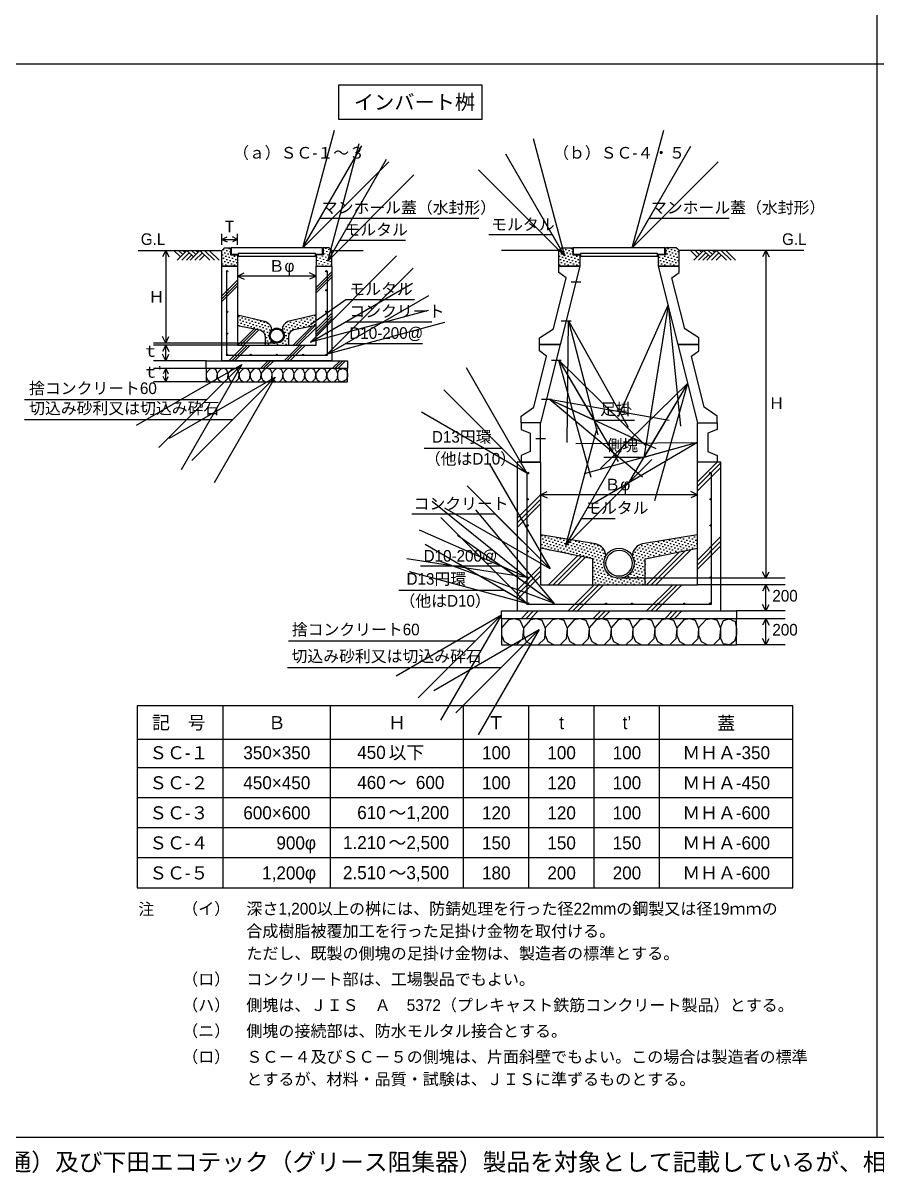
# Model space of a CAD drawing. Extents: x 443 to 1217, y -1921 to -677.
# Drawn here: x 630.7 to 826.8, y -1888.3 to -1624.2 of the extents above; entities that cross this region are included whole.
import ezdxf
from ezdxf.enums import TextEntityAlignment as Align

# ---------------------------------------------------------------- set-up
doc = ezdxf.new("R2010")
doc.units = 0
doc.header["$MEASUREMENT"] = 0
doc.layers.get('0').update_dxf_attribs({"linetype": 'CONTINUOUS'})
for name, color, linetype in [('1', 7, 'CONTINUOUS'), ('10機器、器具', 2, 'CONTINUOUS'), ('25', 7, 'CONTINUOUS'), ('91引出線・表', 7, 'CONTINUOUS'), ('92設備記述', 3, 'CONTINUOUS')]:
    doc.layers.add(name, color=color, linetype=linetype)
doc.styles.add('MSG', font='MS PGothic.ttf')
doc.styles.add('simplex_dim', font='simplex.shx', dxfattribs={"width": 0.8, "bigfont": 'extfont2.shx'})
doc.styles.add('ｽﾀｲﾙ2', font='MS PGothic.ttf')
doc.dimstyles.new('_1：_15_standard', dxfattribs={"dimscale": 15, "dimtxt": 2.8, "dimasz": 1.8, "dimexe": 0.1, "dimexo": 1, "dimgap": 0.7, "dimtad": 3, "dimdec": 0, "dimzin": 9, "dimdsep": 46, "dimtxsty": 'simplex_dim', "dimblk": 'DOTSMALL', "dimcen": 0, "dimadec": 0, "dimazin": 2, "dimtfac": 0.8, "dimtdec": 0, "dimtofl": 0, "dimtmove": 2, "dimatfit": 3, "dimldrblk": 'OPEN30', "dimfxl": 1, "dimtolj": 1, "dimtzin": 1, "dimarcsym": 0})
pattern_1 = [(45, (616.69595, -1846.1439), (-0.2525697, 0.7577091), [0, -0.714375])]

# ---------------------------------------------------------------- blocks, each defined once
blk = doc.blocks.new('_DOTSMALL')
at = {"color": 0, "linetype": 'ByBlock', "const_width": 0.5}
blk.add_lwpolyline([(-0.0625, 0, 1), (0.0625, 0, 1)], format="xyb", close=True, dxfattribs=at)
blk = doc.blocks.new('_Open30')
at = {"color": 0, "linetype": 'ByBlock', "lineweight": -2}
for p, q in [((-1, 0.2679), (0, 0)), ((0, 0), (-1, -0.2679)), ((0, 0), (-1, 0))]:
    blk.add_line(p, q, dxfattribs=at)

msp = doc.modelspace()

# ---------------------------------------------------------------- hatches: boundary and pattern name
h = msp.add_hatch()
h.set_pattern_fill('DOTS', scale=0.45, angle=45, style=0)
h.set_pattern_definition([(45, (637.1005, -1846.1439), (-0.2525697, 0.757709), [0, -0.714375])])
h.paths.add_polyline_path([(679.96, -1677.43), (679.96, -1679.98), (676.36, -1679.98), (676.36, -1676.38), (676.96, -1675.78), (678.31, -1675.78), (678.31, -1677.43)])
at = {"lineweight": 5}
h = msp.add_hatch(dxfattribs=at)
h.set_pattern_fill('DOTS', scale=0.45, angle=45, style=0)
h.set_pattern_definition([(45, (643.1005, -1846.1439), (-0.2525697, 0.757709), [0, -0.714375])])
h.paths.add_polyline_path([(697.96, -1677.43), (697.96, -1679.98), (701.56, -1679.98), (701.56, -1676.38), (700.96, -1675.78), (699.61, -1675.78), (699.61, -1677.43)])
h = msp.add_hatch()
h.set_pattern_fill('DOTS', scale=0.45, angle=45, style=0)
h.set_pattern_definition(pattern_1)
h.paths.add_polyline_path([(758.55, -1677.43), (758.55, -1679.98), (753.75, -1679.98), (753.75, -1676.38), (754.35, -1675.78), (756.9, -1675.78), (756.9, -1677.43)])
h = msp.add_hatch()
h.set_pattern_fill('DOTS', scale=0.45, angle=45, style=0)
h.set_pattern_definition(pattern_1)
h.paths.add_polyline_path([(776.55, -1677.43), (776.55, -1679.98), (781.35, -1679.98), (781.35, -1676.38), (780.75, -1675.78), (778.2, -1675.78), (778.2, -1677.43)])
h = msp.add_hatch()
h.set_pattern_fill('DOTS', scale=0.45, angle=45, style=0)
h.set_pattern_definition([(45, (640.1005, -1845.9189), (-0.2525697, 0.757709), [0, -0.714375])])
h.paths.add_polyline_path([(691.48, -1692.74, 0.301878), (690.16, -1694.71), (690.16, -1694.71, -0.203092), (690.68, -1695.95, -0.414214), (688.96, -1697.68), (688.96, -1698.13), (691.66, -1698.13), (691.66, -1696.13, -0.356702), (692.86, -1694.66), (697.96, -1693.63), (697.96, -1691.15)])
h.paths.add_polyline_path([(686.26, -1696.13), (686.26, -1698.13), (688.96, -1698.13), (688.96, -1697.68, -0.414214), (687.23, -1695.95, -0.203092), (687.76, -1694.71), (687.76, -1694.71, 0.301878), (686.44, -1692.74), (679.96, -1691.15), (679.96, -1693.63), (685.06, -1694.66, -0.356702)])
h = msp.add_hatch()
h.set_pattern_fill('DOTS', scale=0.45, angle=45, style=0)
h.set_pattern_definition([(45, (616.69595, -1845.6939), (-0.2525697, 0.757709), [0, -0.714375])])
h.paths.add_polyline_path([(772.97, -1743.78, 0.339488), (770.56, -1746.53, -0.128914), (771, -1748.23, -0.414214), (767.55, -1751.68), (767.55, -1753.18), (773.55, -1753.18), (773.55, -1747.18), (785.55, -1744.78), (785.55, -1741.72)])
h.paths.add_polyline_path([(767.55, -1753.18), (767.55, -1751.68, -0.414214), (764.1, -1748.23, -0.128914), (764.55, -1746.53, 0.339488), (762.14, -1743.78), (749.55, -1741.72), (749.55, -1744.78), (761.55, -1747.18), (761.55, -1753.18)])

# ---------------------------------------------------------------- linework, layer by layer
at = {"color": 8}
for p, q in [((657.09, -1676.38), (676.36, -1676.38)), ((665.32, -1676.38), (666.82, -1677.88)), ((668.32, -1676.38), (666.07, -1678.63)), ((666.39, -1676.38), (667.36, -1677.35)), ((668.86, -1676.91), (667.14, -1678.63)), ((667.45, -1676.38), (667.89, -1676.82)), ((668.32, -1676.38), (669.82, -1677.88)), ((671.32, -1676.38), (669.07, -1678.63)), ((669.39, -1676.38), (670.36, -1677.35)), ((671.86, -1676.91), (670.14, -1678.63)), ((670.45, -1676.38), (670.89, -1676.82)), ((671.32, -1676.38), (673.57, -1678.63)), ((672.39, -1676.38), (674.64, -1678.63)), ((673.45, -1676.38), (675.7, -1678.63)), ((701.56, -1676.38), (708.76, -1676.38)), ((753.75, -1676.38), (740.55, -1676.38)), ((810.01, -1676.38), (781.35, -1676.38)), ((783.95, -1676.38), (785.45, -1677.88)), ((786.95, -1676.38), (784.7, -1678.63)), ((785.01, -1676.38), (785.98, -1677.35)), ((787.48, -1676.91), (785.76, -1678.63)), ((786.07, -1676.38), (786.51, -1676.82)), ((786.95, -1676.38), (788.45, -1677.88)), ((789.95, -1676.38), (787.7, -1678.63)), ((788.01, -1676.38), (788.98, -1677.35)), ((790.48, -1676.91), (788.76, -1678.63)), ((789.07, -1676.38), (789.51, -1676.82)), ((789.95, -1676.38), (792.2, -1678.63)), ((791.01, -1676.38), (793.26, -1678.63)), ((792.07, -1676.38), (794.32, -1678.63)), ((669.39, -1677.44), (668.2, -1678.63)), ((672.39, -1677.44), (671.2, -1678.63)), ((788.01, -1677.44), (786.82, -1678.63)), ((791.01, -1677.44), (789.82, -1678.63)), ((697.96, -1684.89), (701.56, -1681.29)), ((697.96, -1685.53), (701.56, -1681.93)), ((676.36, -1686.84), (679.96, -1683.24)), ((676.36, -1687.48), (679.96, -1683.88)), ((676.36, -1688.11), (679.96, -1684.51)), ((697.96, -1686.16), (701.56, -1682.56)), ((697.96, -1686.16), (701.56, -1682.56)), ((697.96, -1694.42), (701.56, -1690.82)), ((697.96, -1695.05), (701.56, -1691.45)), ((697.96, -1695.69), (701.56, -1692.09)), ((697.96, -1695.69), (701.56, -1692.09)), ((680.01, -1698.13), (683.74, -1694.39)), ((680.64, -1698.13), (684.27, -1694.5)), ((681.28, -1698.13), (684.8, -1694.61)), ((692.68, -1698.13), (696.99, -1693.82)), ((693.32, -1698.13), (697.79, -1693.66)), ((693.96, -1698.13), (697.96, -1694.13)), ((677.97, -1701.73), (681.57, -1698.13)), ((677.97, -1701.73), (681.57, -1698.13)), ((678.61, -1701.73), (682.21, -1698.13)), ((678.61, -1701.73), (682.21, -1698.13)), ((679.24, -1701.73), (682.84, -1698.13)), ((679.24, -1701.73), (682.84, -1698.13)), ((690.65, -1701.73), (694.25, -1698.13)), ((690.65, -1701.73), (694.25, -1698.13)), ((691.29, -1701.73), (694.89, -1698.13)), ((691.29, -1701.73), (694.89, -1698.13)), ((691.92, -1701.73), (695.52, -1698.13)), ((691.92, -1701.73), (695.52, -1698.13)), ((685.18, -1703.53), (686.98, -1701.73)), ((685.82, -1703.53), (687.62, -1701.73)), ((686.46, -1703.53), (688.26, -1701.73)), ((701.68, -1703.53), (703.48, -1701.73)), ((702.32, -1703.53), (704.12, -1701.73)), ((702.96, -1703.53), (704.76, -1701.73)), ((785.55, -1729.5), (790.07, -1724.98)), ((785.55, -1730.56), (790.95, -1725.16)), ((785.55, -1731.62), (790.95, -1726.22)), ((744.15, -1737.9), (749.55, -1732.5)), ((744.15, -1738.96), (749.55, -1733.56)), ((744.15, -1740.02), (749.55, -1734.62)), ((785.55, -1747.5), (790.95, -1742.1)), ((773.87, -1753.18), (781.45, -1745.6)), ((774.93, -1753.18), (782.78, -1745.33)), ((775.99, -1753.18), (784.11, -1745.07)), ((785.55, -1748.56), (790.95, -1743.16)), ((785.55, -1749.62), (790.95, -1744.22)), ((751.37, -1753.18), (758.07, -1746.48)), ((752.43, -1753.18), (758.95, -1746.66)), ((753.49, -1753.18), (759.84, -1746.83)), ((744.15, -1754.4), (749.55, -1749)), ((744.15, -1755.46), (749.55, -1750.06)), ((744.15, -1756.52), (749.55, -1751.12)), ((755.87, -1759.18), (761.87, -1753.18)), ((756.93, -1759.18), (762.93, -1753.18)), ((757.99, -1759.18), (763.99, -1753.18)), ((773.87, -1759.18), (779.87, -1753.18)), ((774.93, -1759.18), (780.93, -1753.18)), ((775.99, -1759.18), (781.99, -1753.18)), ((745.05, -1760.98), (746.85, -1759.18)), ((746.11, -1760.98), (747.91, -1759.18)), ((747.18, -1760.98), (748.98, -1759.18)), ((761.55, -1760.98), (763.35, -1759.18)), ((762.61, -1760.98), (764.41, -1759.18)), ((763.68, -1760.98), (765.48, -1759.18)), ((778.05, -1760.98), (779.85, -1759.18)), ((779.11, -1760.98), (780.91, -1759.18)), ((780.18, -1760.98), (781.98, -1759.18))]:
    msp.add_line(p, q, dxfattribs=at)
for p, q in [((677.41, -1681.18), (677.41, -1700.53)), ((700.51, -1681.18), (700.51, -1700.53)), ((696.7, -1693.42), (704.78, -1687.68)), ((704.78, -1687.68), (720.61, -1687.68)), ((700.51, -1700.53), (677.41, -1700.53)), ((746.4, -1727.53), (746.4, -1757.68)), ((788.7, -1727.53), (788.7, -1757.68)), ((788.7, -1757.68), (746.4, -1757.68))]:
    msp.add_line(p, q)
at = {"color": 7}
for p, q in [((756.53, -1683.58), (758.78, -1683.58)), ((754.28, -1692.58), (756.53, -1692.58)), ((752.03, -1701.58), (754.28, -1701.58)), ((749.78, -1710.58), (752.03, -1710.58)), ((748.43, -1719.58), (750.68, -1719.58)), ((761.55, -1747.18), (749.55, -1744.78)), ((773.55, -1747.18), (785.55, -1744.78)), ((761.55, -1753.18), (761.55, -1747.18)), ((773.55, -1753.18), (773.55, -1747.18))]:
    msp.add_line(p, q, dxfattribs=at)
for points in [[(679.96, -1677.43), (679.96, -1679.98), (676.36, -1679.98), (676.36, -1676.38), (676.96, -1675.78), (678.31, -1675.78), (678.31, -1677.43), (679.96, -1677.43)], [(697.81, -1677.28), (699.46, -1677.28), (699.46, -1675.78), (678.46, -1675.78), (678.46, -1677.28), (680.11, -1677.28)], [(697.96, -1677.43), (697.96, -1679.98), (701.56, -1679.98), (701.56, -1676.38), (700.96, -1675.78), (699.61, -1675.78), (699.61, -1677.43), (697.96, -1677.43)], [(758.55, -1677.43), (758.55, -1679.98), (753.75, -1679.98), (753.75, -1676.38), (754.35, -1675.78), (756.9, -1675.78), (756.9, -1677.43), (758.55, -1677.43)], [(776.4, -1677.28), (778.05, -1677.28), (778.05, -1675.78), (757.05, -1675.78), (757.05, -1677.28), (758.7, -1677.28)], [(776.55, -1677.43), (776.55, -1679.98), (781.35, -1679.98), (781.35, -1676.38), (780.75, -1675.78), (778.2, -1675.78), (778.2, -1677.43), (776.55, -1677.43)], [(679.96, -1679.98), (679.96, -1698.13), (697.96, -1698.13), (697.96, -1679.98), (701.56, -1679.98), (701.56, -1701.73), (676.36, -1701.73), (676.36, -1679.98), (679.96, -1679.98)], [(749.55, -1724.98), (744.15, -1724.98), (744.15, -1759.18), (790.95, -1759.18), (790.95, -1724.98), (785.55, -1724.98)], [(749.55, -1724.98), (749.55, -1753.18), (785.55, -1753.18), (785.55, -1724.98)]]:
    msp.add_lwpolyline(points, dxfattribs=at)
for points in [[(680.11, -1677.73), (697.81, -1677.73), (697.81, -1677.13), (680.11, -1677.13)], [(758.7, -1677.73), (776.4, -1677.73), (776.4, -1677.13), (758.7, -1677.13)], [(752.48, -1694.38), (755.41, -1682.66), (753.75, -1681.48), (753.75, -1679.98), (758.55, -1679.98), (754.05, -1697.98), (749.25, -1697.98), (749.25, -1696.48)], [(782.63, -1694.38), (779.7, -1682.66), (781.35, -1681.48), (781.35, -1679.98), (776.55, -1679.98), (781.05, -1697.98), (785.85, -1697.98), (785.85, -1696.48)], [(747.98, -1712.38), (750.91, -1700.66), (749.25, -1699.48), (749.25, -1697.98), (754.05, -1697.98), (749.55, -1715.98), (745.05, -1715.98), (745.05, -1714.48)], [(787.13, -1712.38), (784.2, -1700.66), (785.85, -1699.48), (785.85, -1697.98), (781.05, -1697.98), (785.55, -1715.98), (790.05, -1715.98), (790.05, -1714.48)], [(745.05, -1724.98), (749.55, -1724.98), (749.55, -1715.98), (745.05, -1715.98), (745.05, -1717.48), (747.15, -1718.38), (747.15, -1722.58), (745.05, -1723.48)], [(790.05, -1724.98), (785.55, -1724.98), (785.55, -1715.98), (790.05, -1715.98), (790.05, -1717.48), (787.95, -1718.38), (787.95, -1722.58), (790.05, -1723.48)]]:
    msp.add_lwpolyline(points, close=True, dxfattribs=at)
for points in [[(679.96, -1691.15), (686.44, -1692.74, -0.301878), (687.76, -1694.71), (687.76, -1694.71)], [(697.96, -1691.15), (691.48, -1692.74, 0.301878), (690.16, -1694.71), (690.16, -1694.71)], [(679.96, -1693.63), (685.06, -1694.66, -0.356702), (686.26, -1696.13), (686.26, -1698.13)], [(697.96, -1693.63), (692.86, -1694.66, 0.356702), (691.66, -1696.13), (691.66, -1698.13)], [(764.55, -1746.53, 0.339488), (762.14, -1743.78), (749.55, -1741.72)], [(785.55, -1741.72), (772.97, -1743.78, 0.339488), (770.56, -1746.53)]]:
    msp.add_lwpolyline(points, format="xyb", dxfattribs=at)
for points in [[(705.16, -1703.53), (672.76, -1703.53), (672.76, -1701.73), (705.16, -1701.73)], [(672.76, -1706.53), (705.16, -1706.53), (705.16, -1703.53), (672.76, -1703.53)], [(794.55, -1760.98), (740.55, -1760.98), (740.55, -1759.18), (794.55, -1759.18)], [(740.55, -1766.98), (794.55, -1766.98), (794.55, -1760.98), (740.55, -1760.98)]]:
    msp.add_lwpolyline(points, close=True)
for points in [[(672.76, -1705.4), (673.06, -1706.12), (673.76, -1706.53), (674.47, -1706.53), (675.21, -1705.79), (675.31, -1704.63), (674.92, -1703.73), (674.26, -1703.53), (673.57, -1703.65), (672.76, -1704.57), (672.76, -1705.4)], [(675.27, -1705.4), (675.57, -1706.12), (676.27, -1706.53), (676.99, -1706.53), (677.72, -1705.79), (677.82, -1704.63), (677.44, -1703.73), (676.77, -1703.53), (676.09, -1703.65), (675.27, -1704.57), (675.27, -1705.4)], [(677.79, -1705.4), (678.09, -1706.12), (678.79, -1706.53), (679.5, -1706.53), (680.24, -1705.79), (680.34, -1704.63), (679.95, -1703.73), (679.29, -1703.53), (678.6, -1703.65), (677.79, -1704.57), (677.79, -1705.4)], [(680.3, -1705.4), (680.61, -1706.12), (681.31, -1706.53), (682.02, -1706.53), (682.75, -1705.79), (682.85, -1704.63), (682.47, -1703.73), (681.81, -1703.53), (681.12, -1703.65), (680.3, -1704.57), (680.3, -1705.4)], [(682.82, -1705.4), (683.12, -1706.12), (683.82, -1706.53), (684.53, -1706.53), (685.27, -1705.79), (685.37, -1704.63), (684.98, -1703.73), (684.32, -1703.53), (683.63, -1703.65), (682.82, -1704.57), (682.82, -1705.4)], [(685.34, -1705.4), (685.64, -1706.12), (686.34, -1706.53), (687.05, -1706.53), (687.78, -1705.79), (687.89, -1704.63), (687.5, -1703.73), (686.84, -1703.53), (686.15, -1703.65), (685.34, -1704.57), (685.34, -1705.4)], [(687.85, -1705.4), (688.15, -1706.12), (688.85, -1706.53), (689.57, -1706.53), (690.3, -1705.79), (690.4, -1704.63), (690.01, -1703.73), (689.35, -1703.53), (688.66, -1703.65), (687.85, -1704.57), (687.85, -1705.4)], [(690.37, -1705.4), (690.67, -1706.12), (691.37, -1706.53), (692.08, -1706.53), (692.82, -1705.79), (692.92, -1704.63), (692.53, -1703.73), (691.87, -1703.53), (691.18, -1703.65), (690.37, -1704.57), (690.37, -1705.4)], [(692.88, -1705.4), (693.18, -1706.12), (693.88, -1706.53), (694.6, -1706.53), (695.33, -1705.79), (695.43, -1704.63), (695.05, -1703.73), (694.38, -1703.53), (693.69, -1703.65), (692.88, -1704.57), (692.88, -1705.4)], [(695.4, -1705.4), (695.7, -1706.12), (696.4, -1706.53), (697.11, -1706.53), (697.85, -1705.79), (697.95, -1704.63), (697.56, -1703.73), (696.9, -1703.53), (696.21, -1703.65), (695.4, -1704.57), (695.4, -1705.4)], [(697.91, -1705.4), (698.21, -1706.12), (698.91, -1706.53), (699.63, -1706.53), (700.36, -1705.79), (700.46, -1704.63), (700.08, -1703.73), (699.41, -1703.53), (698.72, -1703.65), (697.91, -1704.57), (697.91, -1705.4)], [(700.43, -1705.4), (700.73, -1706.12), (701.43, -1706.53), (702.14, -1706.53), (702.88, -1705.79), (702.98, -1704.63), (702.59, -1703.73), (701.93, -1703.53), (701.24, -1703.65), (700.43, -1704.57), (700.43, -1705.4)], [(705.16, -1705.36), (704.9, -1706.09), (704, -1706.53), (703.25, -1706.4), (702.98, -1705.79), (702.98, -1704.45), (703.26, -1703.73), (704.17, -1703.53), (704.98, -1703.85), (705.16, -1704.67), (705.16, -1705.36)], [(740.55, -1764.72), (741.16, -1766.17), (742.56, -1766.98), (743.98, -1766.98), (745.45, -1765.51), (745.65, -1763.18), (744.88, -1761.38), (743.55, -1760.98), (742.18, -1761.23), (740.55, -1763.06), (740.55, -1764.72)], [(745.58, -1764.72), (746.19, -1766.17), (747.59, -1766.98), (749.01, -1766.98), (750.48, -1765.51), (750.68, -1763.18), (749.91, -1761.38), (748.59, -1760.98), (747.21, -1761.23), (745.58, -1763.06), (745.58, -1764.72)], [(750.62, -1764.72), (751.22, -1766.17), (752.62, -1766.98), (754.04, -1766.98), (755.51, -1765.51), (755.72, -1763.18), (754.94, -1761.38), (753.62, -1760.98), (752.24, -1761.23), (750.62, -1763.06), (750.62, -1764.72)], [(755.65, -1764.72), (756.25, -1766.17), (757.65, -1766.98), (759.07, -1766.98), (760.54, -1765.51), (760.75, -1763.18), (759.97, -1761.38), (758.65, -1760.98), (757.27, -1761.23), (755.65, -1763.06), (755.65, -1764.72)], [(760.68, -1764.72), (761.28, -1766.17), (762.68, -1766.98), (764.11, -1766.98), (765.58, -1765.51), (765.78, -1763.18), (765, -1761.38), (763.68, -1760.98), (762.3, -1761.23), (760.68, -1763.06), (760.68, -1764.72)], [(765.71, -1764.72), (766.31, -1766.17), (767.71, -1766.98), (769.14, -1766.98), (770.61, -1765.51), (770.81, -1763.18), (770.04, -1761.38), (768.71, -1760.98), (767.33, -1761.23), (765.71, -1763.06), (765.71, -1764.72)], [(770.74, -1764.72), (771.34, -1766.17), (772.74, -1766.98), (774.17, -1766.98), (775.64, -1765.51), (775.84, -1763.18), (775.07, -1761.38), (773.74, -1760.98), (772.36, -1761.23), (770.74, -1763.06), (770.74, -1764.72)], [(775.77, -1764.72), (776.37, -1766.17), (777.77, -1766.98), (779.2, -1766.98), (780.67, -1765.51), (780.87, -1763.18), (780.1, -1761.38), (778.77, -1760.98), (777.39, -1761.23), (775.77, -1763.06), (775.77, -1764.72)], [(780.8, -1764.72), (781.4, -1766.17), (782.8, -1766.98), (784.23, -1766.98), (785.7, -1765.51), (785.9, -1763.18), (785.13, -1761.38), (783.8, -1760.98), (782.42, -1761.23), (780.8, -1763.06), (780.8, -1764.72)], [(785.83, -1764.72), (786.43, -1766.17), (787.83, -1766.98), (789.26, -1766.98), (790.73, -1765.51), (790.93, -1763.18), (790.16, -1761.38), (788.83, -1760.98), (787.46, -1761.23), (785.83, -1763.06), (785.83, -1764.72)], [(794.55, -1764.65), (794.03, -1766.09), (792.97, -1766.98), (791.48, -1766.73), (790.93, -1765.51), (790.94, -1762.82), (791.5, -1761.38), (792.83, -1760.98), (794.21, -1761.62), (794.55, -1763.27), (794.55, -1764.65)]]:
    msp.add_lwpolyline(points)
for centre, radius in [((677.56, -1681.18), 0.15), ((700.36, -1681.18), 0.15), ((677.56, -1685.53), 0.15), ((700.36, -1685.53), 0.15), ((677.56, -1690.48), 0.15), ((700.36, -1690.48), 0.15), ((677.56, -1695.43), 0.15), ((700.36, -1695.43), 0.15), ((677.56, -1700.38), 0.15), ((682.96, -1700.38), 0.15), ((688.96, -1700.38), 0.15), ((694.96, -1700.38), 0.15), ((700.36, -1700.38), 0.15), ((746.6, -1727.53), 0.195), ((788.51, -1727.53), 0.195), ((746.55, -1733.53), 0.15), ((788.55, -1733.53), 0.15), ((746.55, -1739.53), 0.15), ((788.55, -1739.53), 0.15), ((746.55, -1745.53), 0.15), ((788.55, -1745.53), 0.15), ((746.55, -1751.53), 0.15), ((788.55, -1751.53), 0.15), ((746.6, -1757.48), 0.195), ((752.55, -1757.53), 0.15), ((758.55, -1757.53), 0.15), ((764.55, -1757.53), 0.15), ((770.55, -1757.53), 0.15), ((776.55, -1757.53), 0.15), ((782.55, -1757.53), 0.15), ((788.51, -1757.48), 0.195)]:
    msp.add_circle(centre, radius)
for centre, radius in [((688.96, -1695.95), 1.73), ((688.96, -1695.95), 1.5), ((767.55, -1748.23), 3.45), ((767.55, -1748.23), 3)]:
    msp.add_circle(centre, radius, dxfattribs=at)
at = {"layer": '1', "color": 4, "linetype": 'Continuous'}
msp.add_line((826.79, -1879.99), (826.79, -1365.7), dxfattribs=at)
at = {"layer": '10機器、器具', "color": 7}
for p, q in [((676.36, -1675.13), (676.36, -1672.58)), ((676.36, -1673.86), (677.55, -1673.28)), ((676.36, -1673.86), (677.55, -1674.44)), ((676.36, -1673.86), (679.96, -1673.86)), ((679.96, -1673.86), (678.77, -1673.28)), ((679.96, -1673.86), (678.77, -1674.44)), ((679.96, -1675.13), (679.96, -1672.58)), ((663.44, -1676.38), (662.71, -1677.86)), ((663.44, -1676.38), (663.44, -1697.68)), ((663.44, -1676.38), (664.17, -1677.86)), ((801.26, -1676.38), (800.53, -1677.86)), ((801.26, -1676.38), (801.26, -1751.68)), ((801.26, -1676.38), (801.99, -1677.86)), ((679.96, -1682.29), (681.45, -1681.56)), ((697.96, -1682.29), (679.96, -1682.29)), ((679.96, -1682.29), (681.45, -1683.02)), ((697.96, -1682.29), (696.47, -1681.56)), ((697.96, -1682.29), (696.47, -1683.02)), ((688.96, -1697.68), (660.61, -1697.68)), ((679.96, -1698.13), (660.61, -1698.13)), ((663.44, -1697.68), (662.71, -1696.19)), ((663.44, -1698.13), (662.71, -1699.61)), ((663.44, -1697.68), (664.17, -1696.19)), ((663.44, -1698.13), (664.17, -1699.61)), ((663.44, -1701.73), (663.44, -1698.13)), ((663.44, -1701.73), (662.71, -1700.24)), ((663.44, -1701.73), (664.17, -1700.24)), ((672.76, -1701.73), (660.61, -1701.73)), ((672.76, -1703.53), (660.61, -1703.53)), ((663.44, -1703.53), (662.86, -1704.72)), ((663.44, -1706.53), (662.86, -1705.34)), ((663.44, -1703.53), (664.03, -1704.72)), ((663.44, -1706.53), (663.44, -1703.53)), ((663.44, -1706.53), (664.03, -1705.34)), ((672.76, -1706.53), (660.61, -1706.53)), ((749.55, -1732.5), (751.04, -1731.77)), ((785.55, -1732.5), (784.07, -1731.77)), ((785.55, -1732.5), (749.55, -1732.5)), ((749.55, -1732.5), (751.04, -1733.23)), ((785.55, -1732.5), (784.07, -1733.23)), ((801.26, -1751.68), (800.53, -1750.19)), ((801.26, -1751.68), (801.99, -1750.19)), ((805.7, -1751.68), (767.55, -1751.68)), ((805.7, -1753.18), (785.55, -1753.18)), ((801.26, -1753.18), (800.53, -1754.66)), ((801.26, -1753.18), (801.99, -1754.66)), ((801.26, -1759.18), (801.26, -1753.18)), ((801.26, -1759.18), (800.53, -1757.69)), ((801.26, -1759.18), (801.99, -1757.69)), ((805.7, -1759.18), (794.55, -1759.18)), ((805.7, -1760.98), (794.55, -1760.98)), ((801.26, -1760.98), (800.53, -1762.46)), ((801.26, -1760.98), (801.99, -1762.46)), ((801.26, -1766.98), (801.26, -1760.98)), ((801.26, -1766.98), (800.53, -1765.49)), ((801.26, -1766.98), (801.99, -1765.49)), ((805.7, -1766.98), (794.55, -1766.98))]:
    msp.add_line(p, q, dxfattribs=at)
at = {"layer": '25', "color": 4}
for p, q in [((442.67, -1633.52), (1210.9, -1633.52)), ((442.67, -1879.99), (1210.9, -1879.99))]:
    msp.add_line(p, q, dxfattribs=at)
at = {"layer": '91引出線・表', "color": 2}
for p, q in [((676.66, -1822.79), (676.66, -1780.94)), ((807.46, -1788.74), (656.86, -1788.74))]:
    msp.add_line(p, q, dxfattribs=at)
at = {"layer": '91引出線・表'}
for p, q in [((701.26, -1822.79), (701.26, -1780.94)), ((731.86, -1822.79), (731.86, -1780.94)), ((746.86, -1822.79), (746.86, -1780.94)), ((761.86, -1822.79), (761.86, -1780.94)), ((776.86, -1822.79), (776.86, -1780.94)), ((807.46, -1795.19), (656.86, -1795.19)), ((807.46, -1802.09), (656.86, -1802.09)), ((807.46, -1808.99), (656.86, -1808.99)), ((807.46, -1815.89), (656.86, -1815.89))]:
    msp.add_line(p, q, dxfattribs=at)
at = {"layer": '91引出線・表', "color": 2}
msp.add_lwpolyline([(807.46, -1822.79), (807.46, -1780.94), (656.86, -1780.94), (656.86, -1822.79)], close=True, dxfattribs=at)
at = {"layer": '92設備記述', "color": 2}
msp.add_lwpolyline([(703.18, -1638.37), (736.04, -1638.37), (736.04, -1646.3), (703.18, -1646.3)], close=True, dxfattribs=at)

# ---------------------------------------------------------------- texts
at = {"layer": '25', "style": 'ｽﾀｲﾙ2'}
msp.add_text('※本図の防火区画貫通処理部仕様・大臣認定番号はネグロス電工（配管貫通）及び下田エコテック（グリース阻集器）製品を対象として記載しているが、相当品で大臣認定を受けた製品であればよいものとする。', height=4, dxfattribs=at).set_placement((447.06, -1887.73))
at = {"layer": '92設備記述', "color": 7, "style": 'ｽﾀｲﾙ2'}
msp.add_text('インバート桝', height=3.4, dxfattribs=at).set_placement((706.66, -1644.03))
at = {"layer": '92設備記述', "color": 7}
for s, height, style, p in [('（ａ）ＳＣ-１～３', 2.667, 'ｽﾀｲﾙ2', (694.05, -1653.91)), ('（ｂ）ＳＣ-４・５', 2.667, 'ｽﾀｲﾙ2', (767.55, -1653.91)), ('記\u3000号', 3, 'MSG', (666.46, -1784.84)), ('Ｂ', 3, 'MSG', (688.96, -1784.84)), ('Ｈ', 3, 'MSG', (716.56, -1784.84)), ('Ｔ', 3, 'MSG', (739.36, -1784.84)), ('t', 3, 'MSG', (754.36, -1784.84)), ('t’', 3, 'MSG', (769.36, -1784.84)), ('蓋', 3, 'MSG', (792.16, -1784.84)), ('ＳＣ-１', 3, 'MSG', (666.46, -1791.74)), ('350×350', 3, 'MSG', (688.96, -1791.74)), ('100', 3, 'MSG', (739.36, -1791.74)), ('100', 3, 'MSG', (754.36, -1791.74)), ('100', 3, 'MSG', (769.36, -1791.74)), ('ＭＨＡ-350', 3, 'MSG', (792.16, -1791.74)), ('ＳＣ-２', 3, 'MSG', (666.46, -1798.64)), ('450×450', 3, 'MSG', (688.96, -1798.64)), ('100', 3, 'MSG', (739.36, -1798.64)), ('120', 3, 'MSG', (754.36, -1798.64)), ('100', 3, 'MSG', (769.36, -1798.64)), ('ＭＨＡ-450', 3, 'MSG', (792.16, -1798.64)), ('ＳＣ-３', 3, 'MSG', (666.46, -1805.54)), ('600×600', 3, 'MSG', (688.96, -1805.54)), ('120', 3, 'MSG', (739.36, -1805.54)), ('120', 3, 'MSG', (754.36, -1805.54)), ('100', 3, 'MSG', (769.36, -1805.54)), ('ＭＨＡ-600', 3, 'MSG', (792.16, -1805.54)), ('ＳＣ-４', 3, 'MSG', (666.46, -1812.44)), ('150', 3, 'MSG', (739.36, -1812.44)), ('150', 3, 'MSG', (754.36, -1812.44)), ('150', 3, 'MSG', (769.36, -1812.44)), ('ＭＨＡ-600', 3, 'MSG', (792.16, -1812.44)), ('ＳＣ-５', 3, 'MSG', (666.46, -1819.34)), ('180', 3, 'MSG', (739.36, -1819.34)), ('200', 3, 'MSG', (754.36, -1819.34)), ('200', 3, 'MSG', (769.36, -1819.34)), ('ＭＨＡ-600', 3, 'MSG', (792.16, -1819.34))]:
    msp.add_text(s, height=height, dxfattribs=dict(at, style=style)).set_placement(p, align=Align.MIDDLE)
at = {"layer": '92設備記述', "color": 7, "style": 'ｽﾀｲﾙ2'}
for s, height, p in [('マンホール蓋（水封形）', 2.6675, (699.29, -1668.68)), ('マンホール蓋（水封形）', 2.6675, (774.88, -1668.68)), ('モルタル', 2.667, (738.2, -1672.55)), ('T', 2.67, (677.03, -1673.06)), ('モルタル', 2.667, (704.49, -1673.74)), ('G.L', 2.667, (657.73, -1675.93)), ('G.L', 2.667, (804.99, -1675.93)), ('Ｂφ', 2.667, (687.09, -1682.09)), ('モルタル', 2.667, (705.62, -1687.41)), ('Ｈ', 2.67, (659.51, -1689.15)), ('コンクリート', 2.667, (705.62, -1692.49)), ('D10-200@', 2.667, (705.62, -1697.49)), ('ｔ', 2.67, (658.12, -1701.62)), ("ｔ'", 2.667, (658.12, -1706.42)), ('捨コンクリート60', 2.667, (632.06, -1710.17)), ('切込み砂利又は切込み砕石', 2.6675, (632.09, -1714.76)), ('足掛', 2.667, (763.24, -1714.96)), ('Ｈ', 2.67, (801.9, -1713.59)), ('D13円環', 2.667, (724.58, -1721.33)), ('側塊', 2.667, (764.69, -1723.29)), ('（他はD10）', 2.667, (722.95, -1726.37)), ('Ｂφ', 2.667, (764.22, -1732.29)), ('コンクリート', 2.667, (720.36, -1736.66)), ('モルタル', 2.667, (759.76, -1737.65)), ('D10-200@', 2.667, (722.68, -1748.66)), ('D13円環', 2.667, (718.76, -1753.95)), ('（他はD10）', 2.667, (717.14, -1759)), ('200', 2.667, (802.76, -1757.83)), ('捨コンクリート60', 2.667, (692.41, -1765.57)), ('200', 2.667, (802.76, -1765.63)), ('切込み砂利又は切込み砕石', 2.6675, (692.35, -1771.7))]:
    msp.add_text(s, height=height, dxfattribs=at).set_placement(p, align=Align.BOTTOM_LEFT)
at = {"layer": '92設備記述', "color": 7, "style": 'MSG'}
for s, p in [('450', (713.97, -1791.68)), ('460', (713.97, -1798.58)), ('610', (713.97, -1805.48)), ('900φ', (697.96, -1812.44)), ('1.210', (713.97, -1812.38)), ('1,200φ', (697.96, -1819.34)), ('2.510', (713.97, -1819.28))]:
    msp.add_text(s, height=3, dxfattribs=at).set_placement(p, align=Align.MIDDLE_RIGHT)
for s, height, p in [('以下', 3, (714.62, -1791.68)), ('～  600', 3, (714.62, -1798.58)), ('～1,200', 3, (714.62, -1805.48)), ('～2,500', 3, (714.62, -1812.38)), ('～3,500', 3, (714.62, -1819.28)), ('注', 2.7, (657.16, -1827.64)), ('（イ）\u3000深さ1,200以上の桝には、防錆処理を行った径22mmの鋼製又は径19ｍｍの', 2.7, (667.23, -1827.56)), ('\u3000\u3000\u3000\u3000合成樹脂被覆加工を行った足掛け金物を取付ける。', 2.7, (667.23, -1832.69)), ('\u3000\u3000\u3000\u3000ただし、既製の側塊の足掛け金物は、製造者の標準とする。', 2.7, (667.23, -1837.82)), ('（ロ）\u3000コンクリート部は、工場製品でもよい。', 2.7, (667.23, -1843.76)), ('（ハ）\u3000側塊は、ＪＩＳ\u3000Ａ\u30005372（プレキャスト鉄筋コンクリート製品）とする。', 2.7, (667.23, -1849.7)), ('（ニ）\u3000側塊の接続部は、防水モルタル接合とする。', 2.7, (667.23, -1855.64)), ('（ロ）\u3000ＳＣ－４及びＳＣ－５の側塊は、片面斜壁でもよい。この場合は製造者の標準', 2.7, (667.23, -1861.58)), ('\u3000\u3000\u3000\u3000とするが、材料・品質・試験は、ＪＩＳに準ずるものとする。', 2.7, (667.23, -1866.71))]:
    msp.add_text(s, height=height, dxfattribs=at).set_placement(p, align=Align.MIDDLE_LEFT)

# ---------------------------------------------------------------- leaders
for points in [[(696.7, -1697.42), (704.78, -1692.76), (724.53, -1692.76)], [(700.51, -1700.23), (704.78, -1697.76), (722.4, -1697.76)], [(755.31, -1744.16), (758.91, -1737.92), (766.64, -1737.92)]]:
    msp.add_leader(points, dimstyle='_1：_15_standard', override={"dimgap": 0.7, "dimtad": 0})
at = {"layer": '91引出線・表'}
for points in [[(694.96, -1675.78), (698.87, -1669), (735.35, -1669)], [(770.55, -1675.78), (774.47, -1669), (792.85, -1669)], [(700.67, -1678.84), (703.45, -1674.02), (718.48, -1674.02)], [(755.04, -1677.65), (752.26, -1672.83), (737.68, -1672.83)], [(778.8, -1688.98), (773.22, -1723.91)], [(755.98, -1692.58), (761.8, -1715.35), (771.11, -1715.35)], [(680.96, -1702.56), (672.82, -1710.69), (631.03, -1710.69)], [(746.4, -1727.53), (740.72, -1721.84), (722.81, -1721.84)], [(753.73, -1701.58), (761.8, -1715.35)], [(688.56, -1705.52), (678.8, -1715.28), (631.03, -1715.28)], [(783.3, -1706.98), (773.22, -1723.91)], [(751.48, -1710.58), (761.8, -1715.35)], [(785.55, -1720.48), (773.22, -1723.91), (764.03, -1723.91)], [(751.73, -1749.53), (739.13, -1736.93), (719.97, -1736.93)], [(746.4, -1751.53), (740.53, -1748.93), (721.97, -1748.93)], [(746.4, -1757.48), (741.2, -1754.47), (716.98, -1754.47)], [(752.55, -1757.38), (740.53, -1748.93)], [(740.55, -1760.08), (734.54, -1766.09), (691.68, -1766.09)], [(749.19, -1763.46), (740.43, -1772.22), (691.44, -1772.22)]]:
    msp.add_leader(points, dimstyle='_1：_15_standard', override={"dimgap": 0.7, "dimtad": 0}, dxfattribs=at)

doc.saveas('drawing.dxf')
